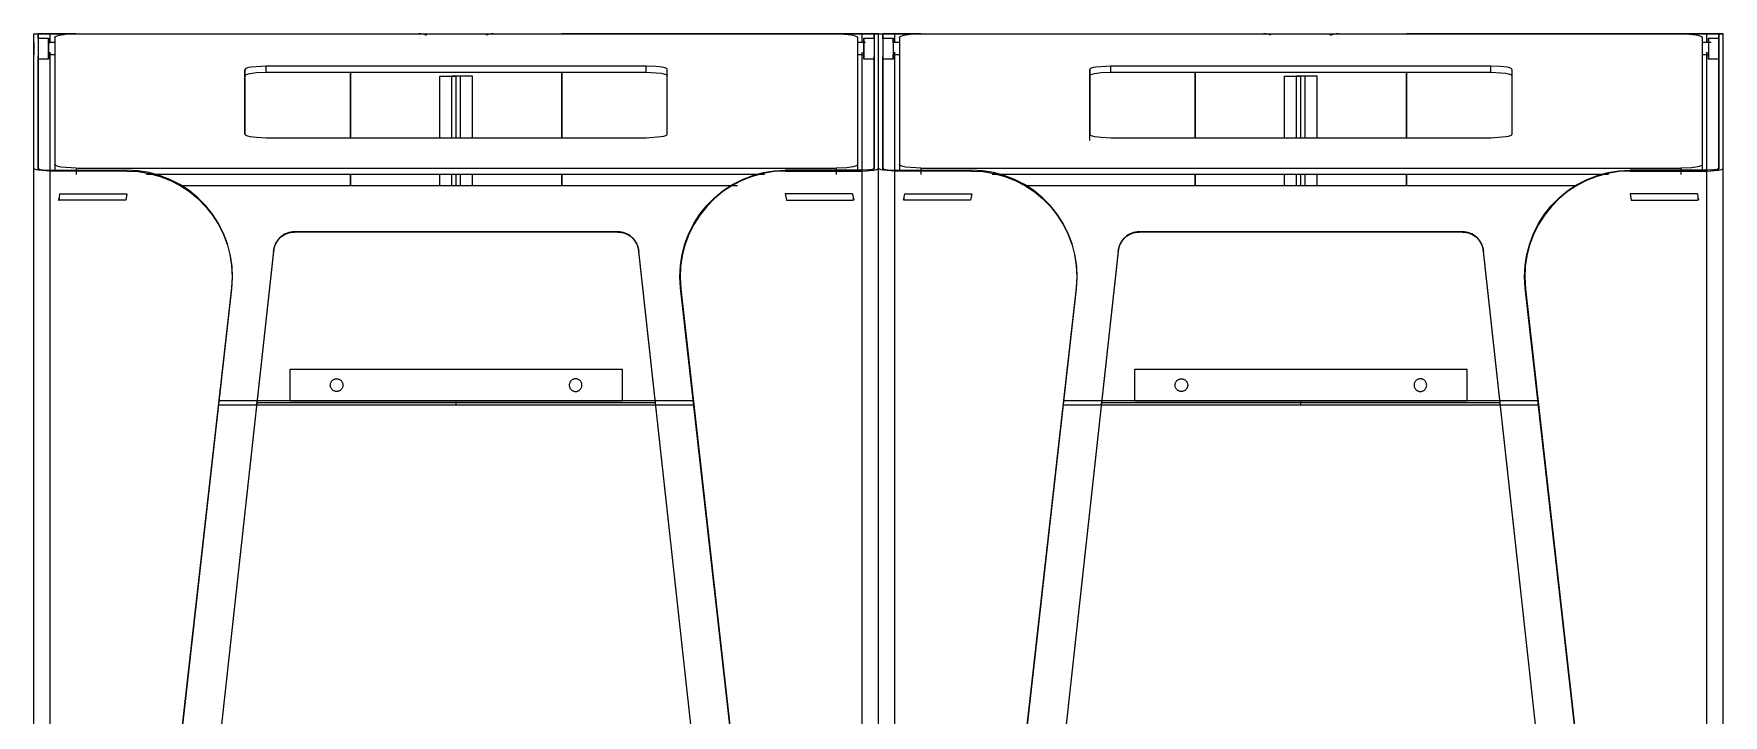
# Model space of a CAD drawing. Header units: millimetres. Extents: x 10366 to 23682, y 24552 to 29690.
# Drawn here: x 12351 to 13151, y 28042 to 28364 of the extents above; entities that cross this region are included whole.
import ezdxf

# ---------------------------------------------------------------- set-up
doc = ezdxf.new("R2010")
doc.units = ezdxf.units.MM
doc.header["$LTSCALE"] = 3
doc.layers.add('DomyÅ›lny', color=7, linetype='Continuous')

msp = doc.modelspace()

# ---------------------------------------------------------------- linework, layer by layer
at = {"layer": 'DomyÅ›lny'}
for p, q in [((12350.88, 28364.19), (12352.88, 28364.19)), ((12350.88, 27590.42), (12350.88, 28364.19)), ((12350.88, 28300.53), (12350.88, 28364.19)), ((12352.88, 28361.86), (12352.88, 28364.19)), ((12352.88, 28364.19), (12352.88, 28300.53)), ((12352.88, 28362.19), (12357.88, 28362.19)), ((12357.75, 28360.19), (12360.88, 28360.19)), ((12358.64, 28364.19), (12500.88, 28364.19)), ((12370.99, 28364.19), (12358.64, 28364.19)), ((12358.64, 28360.19), (12358.64, 28364.19)), ((12358.64, 28364.19), (12500.88, 28364.19)), ((12358.64, 28359.75), (12358.64, 28364.19)), ((12360.88, 28362.49), (12360.88, 28302.23)), ((12370.88, 28364.19), (12730.88, 28364.19)), ((12743.12, 28364.19), (12600.88, 28364.19)), ((12743.12, 28364.19), (12600.88, 28364.19)), ((12730.76, 28364.19), (12743.12, 28364.19)), ((12740.88, 28362.49), (12740.88, 28302.23)), ((12740.88, 28360.19), (12744.77, 28360.19)), ((12743.12, 28360.19), (12743.12, 28364.19)), ((12743.12, 28360.19), (12743.12, 28364.19)), ((12743.88, 28362.19), (12748.88, 28362.19)), ((12748.88, 28364.19), (12750.88, 28364.19)), ((12748.88, 28364.19), (12748.88, 28300.53)), ((12748.88, 28361.86), (12748.88, 28364.19)), ((12750.88, 28300.53), (12750.88, 28364.19)), ((12750.88, 28300.53), (12750.88, 28364.19)), ((12750.88, 28364.19), (12752.88, 28364.19)), ((12752.88, 28364.19), (12752.88, 28300.53)), ((12752.88, 28361.86), (12752.88, 28364.19)), ((12752.88, 28362.19), (12757.88, 28362.19)), ((12757.46, 28360.19), (12760.88, 28360.19)), ((12758.64, 28364.19), (12900.88, 28364.19)), ((12758.64, 28360.19), (12758.64, 28364.19)), ((12770.99, 28364.19), (12758.64, 28364.19)), ((12758.64, 28364.19), (12900.88, 28364.19)), ((12758.64, 28360.19), (12758.64, 28364.19)), ((12760.88, 28362.49), (12760.88, 28302.23)), ((12770.88, 28364.19), (13130.88, 28364.19)), ((13143.12, 28364.19), (13000.88, 28364.19)), ((13143.12, 28364.19), (13000.88, 28364.19)), ((13130.76, 28364.19), (13143.12, 28364.19)), ((13140.88, 28362.49), (13140.88, 28302.23)), ((13140.88, 28360.19), (13145.19, 28360.19)), ((13143.12, 28360.19), (13143.12, 28364.19)), ((13143.12, 28360.19), (13143.12, 28364.19)), ((13143.88, 28362.19), (13148.88, 28362.19)), ((13148.88, 28364.19), (13150.88, 28364.19)), ((13148.88, 28364.19), (13148.88, 28300.53)), ((13148.88, 28361.86), (13148.88, 28364.19)), ((13150.88, 28300.53), (13150.88, 28364.19)), ((13150.88, 27590.42), (13150.88, 28364.19)), ((12352.88, 28299.65), (12352.88, 28353.4)), ((12357.88, 28352.19), (12352.88, 28352.19)), ((12360.88, 28354.19), (12357.88, 28354.19)), ((12358.64, 28299.21), (12358.64, 28355.52)), ((12358.64, 28299.21), (12358.64, 28355.52)), ((12743.88, 28354.19), (12740.88, 28354.19)), ((12743.12, 28299.21), (12743.12, 28355.52)), ((12743.12, 28299.21), (12743.12, 28355.52)), ((12748.88, 28352.19), (12743.88, 28352.19)), ((12748.88, 28299.65), (12748.88, 28353.4)), ((12752.88, 28299.65), (12752.88, 28353.4)), ((12757.88, 28352.19), (12752.88, 28352.19)), ((12760.88, 28354.19), (12757.88, 28354.19)), ((12758.64, 28299.21), (12758.64, 28355.52)), ((12758.64, 28299.21), (12758.64, 28355.52)), ((13143.88, 28354.19), (13140.88, 28354.19)), ((13143.12, 28299.21), (13143.12, 28355.52)), ((13143.12, 28299.21), (13143.12, 28355.52)), ((13148.88, 28352.19), (13143.88, 28352.19)), ((13148.88, 28299.65), (13148.88, 28353.4)), ((12450.88, 28347.24), (12450.88, 28316.68)), ((12450.88, 28344.28), (12450.88, 28347.24)), ((12450.88, 28316.68), (12450.88, 28344.28)), ((12640.88, 28348.93), (12460.88, 28348.93)), ((12460.88, 28345.98), (12460.88, 28348.93)), ((12460.88, 28345.98), (12640.88, 28345.98)), ((12500.88, 28314.98), (12500.88, 28345.98)), ((12500.88, 28345.98), (12500.88, 28314.98)), ((12543.12, 28314.98), (12543.12, 28344.19)), ((12543.12, 28314.98), (12543.12, 28344.19)), ((12550.88, 28344.19), (12548.88, 28344.19)), ((12548.88, 28314.98), (12548.88, 28344.19)), ((12550.88, 28314.98), (12550.88, 28344.19)), ((12552.88, 28344.19), (12550.88, 28344.19)), ((12550.88, 28314.98), (12550.88, 28344.19)), ((12552.88, 28314.98), (12552.88, 28344.19)), ((12558.64, 28314.98), (12558.64, 28344.19)), ((12558.64, 28314.98), (12558.64, 28344.19)), ((12600.88, 28314.98), (12600.88, 28345.98)), ((12600.88, 28345.98), (12600.88, 28314.98)), ((12640.88, 28345.98), (12640.88, 28348.93)), ((12650.88, 28316.68), (12650.88, 28347.24)), ((12650.88, 28344.28), (12650.88, 28347.24)), ((12850.88, 28344.28), (12850.88, 28347.24)), ((12850.88, 28347.24), (12850.88, 28316.68)), ((12850.88, 28313.72), (12850.88, 28344.28)), ((13040.88, 28348.93), (12860.88, 28348.93)), ((12860.88, 28345.98), (12860.88, 28348.93)), ((12860.88, 28345.98), (13040.88, 28345.98)), ((12900.88, 28314.98), (12900.88, 28345.98)), ((12900.88, 28345.98), (12900.88, 28314.98)), ((12943.12, 28314.98), (12943.12, 28344.19)), ((12943.12, 28314.98), (12943.12, 28344.19)), ((12950.88, 28344.19), (12948.88, 28344.19)), ((12948.88, 28314.98), (12948.88, 28344.19)), ((12950.88, 28314.98), (12950.88, 28344.19)), ((12952.88, 28344.19), (12950.88, 28344.19)), ((12950.88, 28314.98), (12950.88, 28344.19)), ((12952.88, 28314.98), (12952.88, 28344.19)), ((12958.64, 28314.98), (12958.64, 28344.19)), ((12958.64, 28314.98), (12958.64, 28344.19)), ((13000.88, 28314.98), (13000.88, 28345.98)), ((13000.88, 28345.98), (13000.88, 28314.98)), ((13040.88, 28345.98), (13040.88, 28348.93)), ((13050.88, 28344.28), (13050.88, 28347.24)), ((13050.88, 28316.68), (13050.88, 28347.24)), ((12460.88, 28314.98), (12640.88, 28314.98)), ((12860.88, 28314.98), (13040.88, 28314.98)), ((12350.88, 27590.42), (12350.88, 28300.53)), ((12358.64, 28299.55), (12395, 28299.55)), ((12358.64, 27590.42), (12358.64, 28299.21)), ((12394.96, 28299.21), (12358.64, 28299.21)), ((12360.88, 28302.23), (12360.88, 28299.28)), ((12370.88, 28300.53), (12730.88, 28300.53)), ((12370.88, 28300.53), (12370.88, 28297.58)), ((12696.84, 28297.58), (12404.28, 28297.58)), ((12500.88, 28292.42), (12500.88, 28297.58)), ((12500.88, 28297.58), (12500.88, 28292.42)), ((12543.12, 28292.42), (12543.12, 28297.58)), ((12543.12, 28292.42), (12543.12, 28297.58)), ((12548.88, 28292.42), (12548.88, 28297.58)), ((12550.88, 28292.42), (12550.88, 28297.58)), ((12550.88, 28292.42), (12550.88, 28297.58)), ((12552.88, 28292.42), (12552.88, 28297.58)), ((12558.64, 28292.42), (12558.64, 28297.58)), ((12558.64, 28292.42), (12558.64, 28297.58)), ((12600.88, 28292.42), (12600.88, 28297.58)), ((12600.88, 28297.58), (12600.88, 28292.42)), ((12743.12, 28299.55), (12706.75, 28299.55)), ((12706.79, 28299.21), (12743.12, 28299.21)), ((12730.88, 28300.53), (12730.88, 28297.58)), ((12740.88, 28302.23), (12740.88, 28299.28)), ((12743.12, 27590.42), (12743.12, 28299.21)), ((12750.88, 27590.42), (12750.88, 28300.53)), ((12750.88, 27590.42), (12750.88, 28300.53)), ((12758.64, 28299.55), (12795, 28299.55)), ((12794.96, 28299.21), (12758.64, 28299.21)), ((12758.64, 27590.42), (12758.64, 28299.21)), ((12760.88, 28302.23), (12760.88, 28299.28)), ((12770.88, 28300.53), (12770.88, 28297.58)), ((12770.88, 28300.53), (13130.88, 28300.53)), ((13096.55, 28297.58), (12804.7, 28297.58)), ((12900.88, 28292.42), (12900.88, 28297.58)), ((12900.88, 28297.58), (12900.88, 28292.42)), ((12943.12, 28292.42), (12943.12, 28297.58)), ((12943.12, 28292.42), (12943.12, 28297.58)), ((12948.88, 28292.42), (12948.88, 28297.58)), ((12950.88, 28292.42), (12950.88, 28297.58)), ((12950.88, 28292.42), (12950.88, 28297.58)), ((12952.88, 28292.42), (12952.88, 28297.58)), ((12958.64, 28292.42), (12958.64, 28297.58)), ((12958.64, 28292.42), (12958.64, 28297.58)), ((13000.88, 28292.42), (13000.88, 28297.58)), ((13000.88, 28297.58), (13000.88, 28292.42)), ((13143.12, 28299.55), (13106.75, 28299.55)), ((13106.79, 28299.21), (13143.12, 28299.21)), ((13130.88, 28300.53), (13130.88, 28297.58)), ((13140.88, 28302.23), (13140.88, 28299.28)), ((13143.12, 27590.42), (13143.12, 28299.21)), ((13150.88, 27590.42), (13150.88, 28300.53)), ((12363.13, 28288.34), (12362.88, 28286.86)), ((12363.13, 28288.34), (12395, 28288.34)), ((12395, 28288.34), (12394.5, 28285.38)), ((12420.07, 28292.42), (12684.15, 28292.42)), ((12420.07, 28292.42), (12684.15, 28292.42)), ((12738.63, 28288.34), (12706.75, 28288.34)), ((12706.75, 28288.34), (12707.26, 28285.38)), ((12738.63, 28288.34), (12738.88, 28286.86)), ((12763.13, 28288.34), (12762.88, 28286.86)), ((12763.13, 28288.34), (12795, 28288.34)), ((12795, 28288.34), (12794.5, 28285.38)), ((12820.07, 28292.42), (13081.68, 28292.42)), ((12820.07, 28292.42), (13081.68, 28292.42)), ((13106.75, 28288.34), (13107.26, 28285.38)), ((13138.63, 28288.34), (13106.75, 28288.34)), ((13138.63, 28288.34), (13138.88, 28286.86)), ((12362.88, 28286.86), (12362.88, 28285.38)), ((12394.5, 28285.38), (12362.88, 28285.38)), ((12707.26, 28285.38), (12738.88, 28285.38)), ((12738.88, 28286.86), (12738.88, 28285.38)), ((12762.88, 28286.86), (12762.88, 28285.38)), ((12794.5, 28285.38), (12762.88, 28285.38)), ((13107.26, 28285.38), (13138.88, 28285.38)), ((13138.88, 28286.86), (13138.88, 28285.38)), ((12627.47, 28270.42), (12474.28, 28270.42)), ((12627.47, 28270.29), (12474.28, 28270.29)), ((13027.47, 28270.42), (12874.28, 28270.42)), ((13027.47, 28270.29), (12874.28, 28270.29)), ((12464.35, 28261.28), (12392.12, 27602.01)), ((12464.35, 28261.15), (12392.12, 27601.87)), ((12709.64, 27602.01), (12637.41, 28261.28)), ((12709.64, 27601.87), (12637.41, 28261.15)), ((12864.35, 28261.28), (12792.12, 27602.01)), ((12864.35, 28261.15), (12792.12, 27601.87)), ((13109.64, 27602.01), (13037.41, 28261.28)), ((13109.64, 27601.87), (13037.41, 28261.15)), ((12371.88, 27599.3), (12444.59, 28243.84)), ((12444.55, 28243.5), (12371.88, 27599.3)), ((12729.88, 27599.3), (12657.16, 28243.84)), ((12657.2, 28243.5), (12729.88, 27599.3)), ((12771.88, 27599.3), (12844.59, 28243.84)), ((12844.55, 28243.5), (12771.88, 27599.3)), ((13129.88, 27599.3), (13057.16, 28243.84)), ((13057.2, 28243.5), (13129.88, 27599.3)), ((12472.26, 28205.39), (12629.5, 28205.39)), ((12472.26, 28190.42), (12472.26, 28205.39)), ((12629.5, 28205.39), (12629.5, 28190.42)), ((12872.26, 28190.42), (12872.26, 28205.39)), ((12872.26, 28205.39), (13029.5, 28205.39)), ((13029.5, 28205.39), (13029.5, 28190.42)), ((12438.34, 28188.42), (12456.36, 28188.42)), ((12550.88, 28190.42), (12438.57, 28190.42)), ((12456.47, 28189.42), (12456.36, 28188.42)), ((12456.36, 28188.42), (12456.47, 28189.42)), ((12456.36, 28188.42), (12550.88, 28188.42)), ((12550.88, 28189.42), (12456.47, 28189.42)), ((12472.26, 28190.42), (12629.5, 28190.42)), ((12663.19, 28190.42), (12550.88, 28190.42)), ((12550.88, 28189.42), (12550.88, 28190.42)), ((12550.88, 28189.42), (12550.88, 28190.42)), ((12645.28, 28189.42), (12550.88, 28189.42)), ((12550.88, 28188.42), (12550.88, 28189.42)), ((12550.88, 28188.42), (12550.88, 28189.42)), ((12550.88, 28188.42), (12645.39, 28188.42)), ((12645.39, 28188.42), (12645.28, 28189.42)), ((12645.39, 28188.42), (12645.28, 28189.42)), ((12645.39, 28188.42), (12663.42, 28188.42)), ((12838.34, 28188.42), (12856.36, 28188.42)), ((12950.88, 28190.42), (12838.57, 28190.42)), ((12856.36, 28188.42), (12856.47, 28189.42)), ((12856.47, 28189.42), (12856.36, 28188.42)), ((12856.36, 28188.42), (12950.88, 28188.42)), ((12950.88, 28189.42), (12856.47, 28189.42)), ((12872.26, 28190.42), (13029.5, 28190.42)), ((13063.19, 28190.42), (12950.88, 28190.42)), ((12950.88, 28189.42), (12950.88, 28190.42)), ((12950.88, 28189.42), (12950.88, 28190.42)), ((13045.28, 28189.42), (12950.88, 28189.42)), ((12950.88, 28188.42), (12950.88, 28189.42)), ((12950.88, 28188.42), (12950.88, 28189.42)), ((12950.88, 28188.42), (13045.39, 28188.42)), ((13045.39, 28188.42), (13045.28, 28189.42)), ((13045.39, 28188.42), (13045.28, 28189.42)), ((13045.39, 28188.42), (13063.42, 28188.42))]:
    msp.add_line(p, q, dxfattribs=at)
for points in [[(12350.88, 28364.19, 0), (12350.88, 28364.19, 0), (12350.88, 28364.19, 0), (12350.88, 28364.19, 0), (12350.88, 28364.19, 0), (12350.88, 28364.19, 0), (12350.88, 28364.19, 0), (12350.88, 28364.19, 0), (12350.88, 28364.19, 0), (12350.88, 28364.19, 0), (12350.88, 28364.19, 0), (12350.89, 28364.19, 0), (12350.94, 28364.19, 0), (12351.45, 28364.19, 0), (12353.84, 28364.19, 0), (12358.64, 28364.19, 0)], [(12350.88, 28364.19, 0), (12350.88, 28364.19, 0), (12350.88, 28364.19, 0), (12350.88, 28364.19, 0), (12350.88, 28364.19, 0), (12350.88, 28364.19, 0), (12350.88, 28364.19, 0), (12350.88, 28364.19, 0), (12350.88, 28364.19, 0), (12350.88, 28364.19, 0), (12350.88, 28364.19, 0), (12350.89, 28364.19, 0), (12350.94, 28364.19, 0), (12351.45, 28364.19, 0), (12353.84, 28364.19, 0), (12358.64, 28364.19, 0)], [(12358.64, 28364.19, 0), (12352.88, 28364.19, 0)], [(12352.88, 28362.19, 0), (12352.88, 28362.19, 0), (12352.88, 28362.19, 0), (12352.88, 28362.19, 0), (12352.88, 28362.19, 0), (12352.88, 28362.19, 0), (12352.88, 28362.19, 0), (12352.88, 28362.19, 0), (12352.88, 28362.19, 0), (12352.88, 28362.19, 0), (12352.88, 28362.19, 0), (12352.88, 28362.19, 0), (12352.88, 28362.18, 0), (12352.88, 28362.15, 0), (12352.88, 28362.04, 0), (12352.88, 28361.57, 0), (12352.88, 28352.19, 0)], [(12357.88, 28357.63, 0), (12357.88, 28361.02, 0), (12357.88, 28361.97, 0), (12357.88, 28362.16, 0), (12357.88, 28362.19, 0), (12357.88, 28362.19, 0), (12357.88, 28362.19, 0), (12357.88, 28362.19, 0), (12357.88, 28362.19, 0), (12357.88, 28362.19, 0), (12357.88, 28362.19, 0), (12357.88, 28362.19, 0), (12357.88, 28362.19, 0), (12357.88, 28362.19, 0), (12357.88, 28362.19, 0), (12357.88, 28362.19, 0), (12357.88, 28362.19, 0), (12357.88, 28362.19, 0), (12357.88, 28362.19, 0), (12357.88, 28362.19, 0), (12357.88, 28362.19, 0), (12357.88, 28362.19, 0), (12357.88, 28362.19, 0), (12357.88, 28362.18, 0), (12357.88, 28362.15, 0), (12357.88, 28362.05, 0), (12357.88, 28361.59, 0), (12357.88, 28353.06, 0), (12357.88, 28352.2, 0), (12357.88, 28352.19, 0), (12357.88, 28352.19, 0), (12357.88, 28352.19, 0), (12357.88, 28352.19, 0), (12357.88, 28352.19, 0), (12357.88, 28352.19, 0), (12357.88, 28352.19, 0), (12357.88, 28352.19, 0), (12357.88, 28352.19, 0), (12357.88, 28352.19, 0), (12357.88, 28352.19, 0), (12357.88, 28352.19, 0), (12357.88, 28352.19, 0), (12357.88, 28352.19, 0), (12357.88, 28352.19, 0), (12357.88, 28352.19, 0), (12357.88, 28352.19, 0), (12357.88, 28352.2, 0), (12357.88, 28352.22, 0), (12357.88, 28352.33, 0), (12357.88, 28352.78, 0), (12357.88, 28357.19, 0)], [(12357.88, 28360.19, 0), (12357.88, 28360.19, 0), (12357.88, 28360.19, 0), (12357.88, 28360.19, 0), (12357.88, 28360.19, 0), (12357.88, 28360.19, 0), (12357.88, 28360.19, 0), (12357.88, 28360.19, 0), (12357.88, 28360.19, 0), (12357.88, 28360.19, 0), (12357.88, 28360.19, 0), (12357.88, 28360.18, 0), (12357.88, 28360.17, 0), (12357.88, 28360.1, 0), (12357.88, 28359.82, 0), (12357.88, 28354.19, 0)], [(12360.88, 28362.49, 0), (12360.88, 28362.53, 0), (12360.89, 28362.58, 0), (12360.91, 28362.62, 0), (12360.93, 28362.66, 0), (12360.96, 28362.71, 0), (12361, 28362.75, 0), (12361.08, 28362.83, 0), (12361.2, 28362.91, 0), (12361.5, 28363.08, 0), (12361.88, 28363.23, 0), (12362.92, 28363.52, 0), (12365.82, 28363.95, 0), (12370.88, 28364.19, 0)], [(12730.88, 28364.19, 0), (12734.83, 28364.05, 0), (12738.09, 28363.67, 0), (12739.3, 28363.41, 0), (12740.19, 28363.11, 0), (12740.49, 28362.96, 0), (12740.61, 28362.88, 0), (12740.71, 28362.8, 0), (12740.79, 28362.72, 0), (12740.82, 28362.68, 0), (12740.84, 28362.65, 0), (12740.86, 28362.61, 0), (12740.87, 28362.57, 0), (12740.88, 28362.53, 0), (12740.88, 28362.49, 0)], [(12750.88, 28364.19, 0), (12750.88, 28364.19, 0), (12750.88, 28364.19, 0), (12750.88, 28364.19, 0), (12750.88, 28364.19, 0), (12750.88, 28364.19, 0), (12750.88, 28364.19, 0), (12750.88, 28364.19, 0), (12750.88, 28364.19, 0), (12750.88, 28364.19, 0), (12750.88, 28364.19, 0), (12750.86, 28364.19, 0), (12750.82, 28364.19, 0), (12750.3, 28364.19, 0), (12747.92, 28364.19, 0), (12743.12, 28364.19, 0)], [(12743.12, 28364.19, 0), (12748.88, 28364.19, 0)], [(12750.88, 28364.19, 0), (12750.88, 28364.19, 0), (12750.88, 28364.19, 0), (12750.88, 28364.19, 0), (12750.88, 28364.19, 0), (12750.88, 28364.19, 0), (12750.88, 28364.19, 0), (12750.88, 28364.19, 0), (12750.88, 28364.19, 0), (12750.88, 28364.19, 0), (12750.88, 28364.19, 0), (12750.86, 28364.19, 0), (12750.82, 28364.19, 0), (12750.3, 28364.19, 0), (12747.92, 28364.19, 0), (12743.12, 28364.19, 0)], [(12743.88, 28360.19, 0), (12743.88, 28360.19, 0), (12743.88, 28360.19, 0), (12743.88, 28360.19, 0), (12743.88, 28360.19, 0), (12743.88, 28360.19, 0), (12743.88, 28360.19, 0), (12743.88, 28360.19, 0), (12743.88, 28360.19, 0), (12743.88, 28360.19, 0), (12743.88, 28360.19, 0), (12743.88, 28360.18, 0), (12743.88, 28360.17, 0), (12743.88, 28360.1, 0), (12743.88, 28359.82, 0), (12743.88, 28354.19, 0)], [(12750.88, 28364.19, 0), (12750.88, 28364.19, 0), (12750.88, 28364.19, 0), (12750.88, 28364.19, 0), (12750.88, 28364.19, 0), (12750.88, 28364.19, 0), (12750.88, 28364.19, 0), (12750.88, 28364.19, 0), (12750.88, 28364.19, 0), (12750.88, 28364.19, 0), (12750.88, 28364.19, 0), (12750.89, 28364.19, 0), (12750.94, 28364.19, 0), (12751.45, 28364.19, 0), (12753.84, 28364.19, 0), (12758.64, 28364.19, 0)], [(12750.88, 28364.19, 0), (12750.88, 28364.19, 0), (12750.88, 28364.19, 0), (12750.88, 28364.19, 0), (12750.88, 28364.19, 0), (12750.88, 28364.19, 0), (12750.88, 28364.19, 0), (12750.88, 28364.19, 0), (12750.88, 28364.19, 0), (12750.88, 28364.19, 0), (12750.88, 28364.19, 0), (12750.89, 28364.19, 0), (12750.94, 28364.19, 0), (12751.45, 28364.19, 0), (12753.84, 28364.19, 0), (12758.64, 28364.19, 0)], [(12758.64, 28364.19, 0), (12752.88, 28364.19, 0)], [(12757.88, 28360.19, 0), (12757.88, 28361.99, 0), (12757.88, 28362.14, 0), (12757.88, 28362.18, 0), (12757.88, 28362.19, 0), (12757.88, 28362.19, 0), (12757.88, 28362.19, 0), (12757.88, 28362.19, 0), (12757.88, 28362.19, 0), (12757.88, 28362.19, 0), (12757.88, 28362.19, 0), (12757.88, 28362.19, 0), (12757.88, 28362.19, 0), (12757.88, 28362.19, 0), (12757.88, 28362.19, 0), (12757.88, 28362.19, 0), (12757.88, 28362.19, 0), (12757.88, 28362.19, 0), (12757.88, 28362.18, 0), (12757.88, 28362.17, 0), (12757.88, 28362.1, 0), (12757.88, 28361.81, 0), (12757.88, 28358.81, 0), (12757.88, 28354.99, 0), (12757.88, 28352.37, 0), (12757.88, 28352.23, 0), (12757.88, 28352.19, 0), (12757.88, 28352.19, 0), (12757.88, 28352.19, 0), (12757.88, 28352.19, 0), (12757.88, 28352.19, 0), (12757.88, 28352.19, 0), (12757.88, 28352.19, 0), (12757.88, 28352.19, 0), (12757.88, 28352.19, 0), (12757.88, 28352.19, 0), (12757.88, 28352.19, 0), (12757.88, 28352.19, 0), (12757.88, 28352.19, 0), (12757.88, 28352.19, 0), (12757.88, 28352.19, 0), (12757.88, 28352.21, 0), (12757.88, 28352.28, 0), (12757.88, 28352.57, 0), (12757.88, 28354.19, 0)], [(12757.88, 28360.19, 0), (12757.88, 28360.19, 0), (12757.88, 28360.19, 0), (12757.88, 28360.19, 0), (12757.88, 28360.19, 0), (12757.88, 28360.19, 0), (12757.88, 28360.19, 0), (12757.88, 28360.19, 0), (12757.88, 28360.19, 0), (12757.88, 28360.19, 0), (12757.88, 28360.19, 0), (12757.88, 28360.18, 0), (12757.88, 28360.17, 0), (12757.88, 28360.1, 0), (12757.88, 28359.82, 0), (12757.88, 28354.19, 0)], [(12760.88, 28362.49, 0), (12760.88, 28362.53, 0), (12760.89, 28362.58, 0), (12760.91, 28362.62, 0), (12760.93, 28362.66, 0), (12760.96, 28362.71, 0), (12761, 28362.75, 0), (12761.08, 28362.83, 0), (12761.2, 28362.91, 0), (12761.5, 28363.08, 0), (12761.88, 28363.23, 0), (12762.92, 28363.52, 0), (12765.82, 28363.95, 0), (12770.88, 28364.19, 0)], [(13130.88, 28364.19, 0), (13134.83, 28364.05, 0), (13138.09, 28363.67, 0), (13139.3, 28363.41, 0), (13140.19, 28363.11, 0), (13140.49, 28362.96, 0), (13140.61, 28362.88, 0), (13140.71, 28362.8, 0), (13140.79, 28362.72, 0), (13140.82, 28362.68, 0), (13140.84, 28362.65, 0), (13140.86, 28362.61, 0), (13140.87, 28362.57, 0), (13140.88, 28362.53, 0), (13140.88, 28362.49, 0)], [(13150.88, 28364.19, 0), (13150.88, 28364.19, 0), (13150.88, 28364.19, 0), (13150.88, 28364.19, 0), (13150.88, 28364.19, 0), (13150.88, 28364.19, 0), (13150.88, 28364.19, 0), (13150.88, 28364.19, 0), (13150.88, 28364.19, 0), (13150.88, 28364.19, 0), (13150.88, 28364.19, 0), (13150.86, 28364.19, 0), (13150.82, 28364.19, 0), (13150.3, 28364.19, 0), (13147.92, 28364.19, 0), (13143.12, 28364.19, 0)], [(13143.12, 28364.19, 0), (13148.88, 28364.19, 0)], [(13150.88, 28364.19, 0), (13150.88, 28364.19, 0), (13150.88, 28364.19, 0), (13150.88, 28364.19, 0), (13150.88, 28364.19, 0), (13150.88, 28364.19, 0), (13150.88, 28364.19, 0), (13150.88, 28364.19, 0), (13150.88, 28364.19, 0), (13150.88, 28364.19, 0), (13150.88, 28364.19, 0), (13150.86, 28364.19, 0), (13150.82, 28364.19, 0), (13150.3, 28364.19, 0), (13147.92, 28364.19, 0), (13143.12, 28364.19, 0)], [(13143.88, 28360.19, 0), (13143.88, 28362.04, 0), (13143.88, 28362.17, 0), (13143.88, 28362.19, 0), (13143.88, 28362.19, 0), (13143.88, 28362.19, 0), (13143.88, 28362.19, 0), (13143.88, 28362.19, 0), (13143.88, 28362.19, 0), (13143.88, 28362.19, 0), (13143.88, 28362.19, 0), (13143.88, 28362.19, 0), (13143.88, 28362.19, 0), (13143.88, 28362.19, 0), (13143.88, 28362.19, 0), (13143.88, 28362.19, 0), (13143.88, 28362.19, 0), (13143.88, 28362.19, 0), (13143.88, 28362.19, 0), (13143.88, 28362.18, 0), (13143.88, 28362.16, 0), (13143.88, 28362.09, 0), (13143.88, 28361.76, 0), (13143.88, 28358.47, 0), (13143.88, 28354.45, 0), (13143.88, 28352.22, 0), (13143.88, 28352.19, 0), (13143.88, 28352.19, 0), (13143.88, 28352.19, 0), (13143.88, 28352.19, 0), (13143.88, 28352.19, 0), (13143.88, 28352.19, 0), (13143.88, 28352.19, 0), (13143.88, 28352.19, 0), (13143.88, 28352.19, 0), (13143.88, 28352.19, 0), (13143.88, 28352.19, 0), (13143.88, 28352.19, 0), (13143.88, 28352.19, 0), (13143.88, 28352.19, 0), (13143.88, 28352.19, 0), (13143.88, 28352.19, 0), (13143.88, 28352.19, 0), (13143.88, 28352.19, 0), (13143.88, 28352.21, 0), (13143.88, 28352.29, 0), (13143.88, 28352.62, 0), (13143.88, 28355.52, 0)], [(13143.88, 28360.19, 0), (13143.88, 28360.19, 0), (13143.88, 28360.19, 0), (13143.88, 28360.19, 0), (13143.88, 28360.19, 0), (13143.88, 28360.19, 0), (13143.88, 28360.19, 0), (13143.88, 28360.19, 0), (13143.88, 28360.19, 0), (13143.88, 28360.19, 0), (13143.88, 28360.19, 0), (13143.88, 28360.18, 0), (13143.88, 28360.17, 0), (13143.88, 28360.1, 0), (13143.88, 28359.82, 0), (13143.88, 28354.19, 0)], [(13148.88, 28357.63, 0), (13148.88, 28361.02, 0), (13148.88, 28361.97, 0), (13148.88, 28362.16, 0), (13148.88, 28362.19, 0), (13148.88, 28362.19, 0), (13148.88, 28362.19, 0), (13148.88, 28362.19, 0), (13148.88, 28362.19, 0), (13148.88, 28362.19, 0), (13148.88, 28362.19, 0), (13148.88, 28362.19, 0), (13148.88, 28362.19, 0), (13148.88, 28362.19, 0), (13148.88, 28362.19, 0), (13148.88, 28362.19, 0), (13148.88, 28362.19, 0), (13148.88, 28362.19, 0), (13148.88, 28362.19, 0), (13148.88, 28362.19, 0), (13148.88, 28362.19, 0), (13148.88, 28362.19, 0), (13148.88, 28362.19, 0), (13148.88, 28362.18, 0), (13148.88, 28362.15, 0), (13148.88, 28362.05, 0), (13148.88, 28361.59, 0), (13148.88, 28353.06, 0), (13148.88, 28352.2, 0), (13148.88, 28352.19, 0), (13148.88, 28352.19, 0), (13148.88, 28352.19, 0), (13148.88, 28352.19, 0), (13148.88, 28352.19, 0), (13148.88, 28352.19, 0), (13148.88, 28352.19, 0), (13148.88, 28352.19, 0), (13148.88, 28352.19, 0), (13148.88, 28352.19, 0), (13148.88, 28352.19, 0), (13148.88, 28352.19, 0), (13148.88, 28352.19, 0), (13148.88, 28352.19, 0), (13148.88, 28352.19, 0), (13148.88, 28352.19, 0), (13148.88, 28352.19, 0), (13148.88, 28352.2, 0), (13148.88, 28352.22, 0), (13148.88, 28352.33, 0), (13148.88, 28352.78, 0), (13148.88, 28357.19, 0)], [(13148.88, 28360.19, 0), (13148.88, 28360.19, 0), (13148.88, 28360.19, 0), (13148.88, 28360.19, 0), (13148.88, 28360.19, 0), (13148.88, 28360.19, 0), (13148.88, 28360.19, 0), (13148.88, 28360.19, 0), (13148.88, 28360.19, 0), (13148.88, 28360.19, 0), (13148.88, 28360.19, 0), (13148.88, 28360.18, 0), (13148.88, 28360.17, 0), (13148.88, 28360.1, 0), (13148.88, 28359.82, 0), (13148.88, 28354.19, 0)], [(12460.88, 28348.93, 0), (12453.81, 28348.44, 0), (12452.51, 28348.16, 0), (12451.58, 28347.86, 0), (12451.26, 28347.7, 0), (12451.14, 28347.62, 0), (12451.05, 28347.54, 0), (12450.97, 28347.47, 0), (12450.94, 28347.43, 0), (12450.92, 28347.39, 0), (12450.9, 28347.35, 0), (12450.89, 28347.31, 0), (12450.88, 28347.27, 0), (12450.88, 28347.24, 0)], [(12450.88, 28344.28, 0), (12450.88, 28344.32, 0), (12450.89, 28344.35, 0), (12450.9, 28344.39, 0), (12450.92, 28344.43, 0), (12450.94, 28344.47, 0), (12450.97, 28344.51, 0), (12451.05, 28344.59, 0), (12451.14, 28344.67, 0), (12451.26, 28344.75, 0), (12451.58, 28344.9, 0), (12452, 28345.06, 0), (12453.11, 28345.35, 0), (12456.29, 28345.79, 0), (12460.88, 28345.98, 0)], [(12543.12, 28344.19, 0), (12548.88, 28344.19, 0)], [(12543.12, 28344.19, 0), (12550.88, 28344.19, 0)], [(12543.12, 28344.19, 0), (12550.88, 28344.19, 0)], [(12558.64, 28344.19, 0), (12550.88, 28344.19, 0)], [(12558.64, 28344.19, 0), (12550.88, 28344.19, 0)], [(12558.64, 28344.19, 0), (12552.88, 28344.19, 0)], [(12650.88, 28347.24, 0), (12650.88, 28347.27, 0), (12650.87, 28347.31, 0), (12650.86, 28347.35, 0), (12650.84, 28347.39, 0), (12650.81, 28347.43, 0), (12650.79, 28347.47, 0), (12650.71, 28347.54, 0), (12650.61, 28347.62, 0), (12650.49, 28347.7, 0), (12650.18, 28347.86, 0), (12649.76, 28348.02, 0), (12648.64, 28348.31, 0), (12645.47, 28348.74, 0), (12640.88, 28348.93, 0)], [(12640.88, 28345.98, 0), (12647.95, 28345.48, 0), (12649.25, 28345.21, 0), (12650.18, 28344.9, 0), (12650.49, 28344.75, 0), (12650.61, 28344.67, 0), (12650.71, 28344.59, 0), (12650.79, 28344.51, 0), (12650.81, 28344.47, 0), (12650.84, 28344.43, 0), (12650.86, 28344.39, 0), (12650.87, 28344.35, 0), (12650.88, 28344.32, 0), (12650.88, 28344.28, 0)], [(12860.88, 28348.93, 0), (12853.81, 28348.44, 0), (12852.51, 28348.16, 0), (12851.58, 28347.86, 0), (12851.26, 28347.7, 0), (12851.14, 28347.62, 0), (12851.05, 28347.54, 0), (12850.97, 28347.47, 0), (12850.94, 28347.43, 0), (12850.92, 28347.39, 0), (12850.9, 28347.35, 0), (12850.89, 28347.31, 0), (12850.88, 28347.27, 0), (12850.88, 28347.24, 0)], [(12850.88, 28344.28, 0), (12850.88, 28344.32, 0), (12850.89, 28344.35, 0), (12850.9, 28344.39, 0), (12850.92, 28344.43, 0), (12850.94, 28344.47, 0), (12850.97, 28344.51, 0), (12851.05, 28344.59, 0), (12851.14, 28344.67, 0), (12851.26, 28344.75, 0), (12851.58, 28344.9, 0), (12852, 28345.06, 0), (12853.11, 28345.35, 0), (12856.29, 28345.79, 0), (12860.88, 28345.98, 0)], [(12943.12, 28344.19, 0), (12950.88, 28344.19, 0)], [(12943.12, 28344.19, 0), (12948.88, 28344.19, 0)], [(12943.12, 28344.19, 0), (12950.88, 28344.19, 0)], [(12958.64, 28344.19, 0), (12950.88, 28344.19, 0)], [(12958.64, 28344.19, 0), (12950.88, 28344.19, 0)], [(12958.64, 28344.19, 0), (12952.88, 28344.19, 0)], [(13050.88, 28347.24, 0), (13050.88, 28347.27, 0), (13050.87, 28347.31, 0), (13050.86, 28347.35, 0), (13050.84, 28347.39, 0), (13050.81, 28347.43, 0), (13050.79, 28347.47, 0), (13050.71, 28347.54, 0), (13050.61, 28347.62, 0), (13050.49, 28347.7, 0), (13050.18, 28347.86, 0), (13049.76, 28348.02, 0), (13048.64, 28348.31, 0), (13045.47, 28348.74, 0), (13040.88, 28348.93, 0)], [(13040.88, 28345.98, 0), (13047.95, 28345.48, 0), (13049.25, 28345.21, 0), (13050.18, 28344.9, 0), (13050.49, 28344.75, 0), (13050.61, 28344.67, 0), (13050.71, 28344.59, 0), (13050.79, 28344.51, 0), (13050.81, 28344.47, 0), (13050.84, 28344.43, 0), (13050.86, 28344.39, 0), (13050.87, 28344.35, 0), (13050.88, 28344.32, 0), (13050.88, 28344.28, 0)], [(12450.88, 28316.68, 0), (12450.88, 28316.64, 0), (12450.89, 28316.6, 0), (12450.9, 28316.56, 0), (12450.92, 28316.52, 0), (12450.94, 28316.49, 0), (12450.97, 28316.45, 0), (12451.05, 28316.37, 0), (12451.14, 28316.29, 0), (12451.26, 28316.21, 0), (12451.58, 28316.05, 0), (12452, 28315.9, 0), (12453.11, 28315.61, 0), (12456.29, 28315.17, 0), (12460.88, 28314.98, 0)], [(12640.88, 28314.98, 0), (12647.95, 28315.48, 0), (12649.25, 28315.75, 0), (12650.18, 28316.05, 0), (12650.49, 28316.21, 0), (12650.61, 28316.29, 0), (12650.71, 28316.37, 0), (12650.79, 28316.45, 0), (12650.81, 28316.49, 0), (12650.84, 28316.52, 0), (12650.86, 28316.56, 0), (12650.87, 28316.6, 0), (12650.88, 28316.64, 0), (12650.88, 28316.68, 0)], [(12850.88, 28316.68, 0), (12850.88, 28316.64, 0), (12850.89, 28316.6, 0), (12850.9, 28316.56, 0), (12850.92, 28316.52, 0), (12850.94, 28316.49, 0), (12850.97, 28316.45, 0), (12851.05, 28316.37, 0), (12851.14, 28316.29, 0), (12851.26, 28316.21, 0), (12851.58, 28316.05, 0), (12852, 28315.9, 0), (12853.11, 28315.61, 0), (12856.29, 28315.17, 0), (12860.88, 28314.98, 0)], [(13040.88, 28314.98, 0), (13047.95, 28315.48, 0), (13049.25, 28315.75, 0), (13050.18, 28316.05, 0), (13050.49, 28316.21, 0), (13050.61, 28316.29, 0), (13050.71, 28316.37, 0), (13050.79, 28316.45, 0), (13050.81, 28316.49, 0), (13050.84, 28316.52, 0), (13050.86, 28316.56, 0), (13050.87, 28316.6, 0), (13050.88, 28316.64, 0), (13050.88, 28316.68, 0)], [(12358.64, 28299.21, 0), (12353.08, 28299.61, 0), (12352.13, 28299.81, 0), (12351.44, 28300.04, 0), (12351.2, 28300.16, 0), (12351.1, 28300.22, 0), (12351.02, 28300.28, 0), (12350.96, 28300.34, 0), (12350.94, 28300.37, 0), (12350.92, 28300.41, 0), (12350.9, 28300.44, 0), (12350.89, 28300.47, 0), (12350.88, 28300.5, 0), (12350.88, 28300.53, 0)], [(12352.88, 28300.53, 0), (12352.88, 28300.51, 0), (12352.89, 28300.49, 0), (12352.9, 28300.46, 0), (12352.91, 28300.44, 0), (12352.93, 28300.41, 0), (12352.97, 28300.36, 0), (12353.03, 28300.31, 0), (12353.1, 28300.26, 0), (12353.29, 28300.17, 0), (12353.82, 28300, 0), (12355.39, 28299.72, 0), (12358.64, 28299.55, 0)], [(12370.88, 28300.53, 0), (12363.68, 28301.05, 0), (12362.47, 28301.31, 0), (12361.58, 28301.61, 0), (12361.27, 28301.76, 0), (12361.15, 28301.84, 0), (12361.05, 28301.92, 0), (12360.97, 28302, 0), (12360.94, 28302.04, 0), (12360.92, 28302.07, 0), (12360.9, 28302.11, 0), (12360.89, 28302.15, 0), (12360.88, 28302.19, 0), (12360.88, 28302.23, 0)], [(12394.96, 28299.21, 0), (12400.3, 28298.92, 0), (12405.55, 28298.08, 0), (12410.67, 28296.67, 0), (12415.57, 28294.75, 0), (12420.23, 28292.33, 0), (12424.57, 28289.46, 0), (12428.6, 28286.15, 0), (12432.25, 28282.44, 0), (12435.54, 28278.31, 0), (12438.39, 28273.83, 0), (12440.74, 28269.09, 0), (12442.58, 28264.16, 0), (12443.88, 28259.09, 0), (12444.64, 28253.93, 0), (12444.87, 28248.73, 0), (12444.55, 28243.5, 0)], [(12444.59, 28243.84, 0), (12444.91, 28249.16, 0), (12444.66, 28254.46, 0), (12443.86, 28259.7, 0), (12442.53, 28264.78, 0), (12440.67, 28269.68, 0), (12438.34, 28274.34, 0), (12435.53, 28278.72, 0), (12432.28, 28282.79, 0), (12428.57, 28286.55, 0), (12424.46, 28289.91, 0), (12420.03, 28292.81, 0), (12415.34, 28295.22, 0), (12410.44, 28297.1, 0), (12405.4, 28298.46, 0), (12400.25, 28299.28, 0), (12395, 28299.55, 0)], [(12657.16, 28243.84, 0), (12656.85, 28249.16, 0), (12657.09, 28254.46, 0), (12657.89, 28259.7, 0), (12659.23, 28264.78, 0), (12661.08, 28269.68, 0), (12663.42, 28274.34, 0), (12666.23, 28278.72, 0), (12669.47, 28282.79, 0), (12673.19, 28286.55, 0), (12677.3, 28289.91, 0), (12681.73, 28292.81, 0), (12686.42, 28295.22, 0), (12691.31, 28297.1, 0), (12696.36, 28298.46, 0), (12701.51, 28299.28, 0), (12706.75, 28299.55, 0)], [(12706.79, 28299.21, 0), (12701.45, 28298.92, 0), (12696.21, 28298.08, 0), (12691.09, 28296.67, 0), (12686.19, 28294.75, 0), (12681.53, 28292.33, 0), (12677.18, 28289.46, 0), (12673.16, 28286.15, 0), (12669.51, 28282.44, 0), (12666.21, 28278.31, 0), (12663.37, 28273.83, 0), (12661.01, 28269.09, 0), (12659.18, 28264.16, 0), (12657.88, 28259.09, 0), (12657.11, 28253.93, 0), (12656.89, 28248.73, 0), (12657.2, 28243.5, 0)], [(12740.88, 28302.23, 0), (12740.87, 28302.19, 0), (12740.86, 28302.15, 0), (12740.85, 28302.1, 0), (12740.82, 28302.06, 0), (12740.79, 28302.02, 0), (12740.76, 28301.97, 0), (12740.67, 28301.89, 0), (12740.56, 28301.81, 0), (12740.25, 28301.64, 0), (12739.86, 28301.49, 0), (12738.81, 28301.2, 0), (12735.87, 28300.76, 0), (12730.88, 28300.53, 0)], [(12748.88, 28300.53, 0), (12748.88, 28300.51, 0), (12748.87, 28300.49, 0), (12748.86, 28300.46, 0), (12748.85, 28300.44, 0), (12748.83, 28300.41, 0), (12748.78, 28300.36, 0), (12748.73, 28300.31, 0), (12748.65, 28300.26, 0), (12748.47, 28300.17, 0), (12747.94, 28300, 0), (12746.37, 28299.72, 0), (12743.12, 28299.55, 0)], [(12743.12, 28299.21, 0), (12748.68, 28299.61, 0), (12749.62, 28299.81, 0), (12750.31, 28300.04, 0), (12750.56, 28300.16, 0), (12750.66, 28300.22, 0), (12750.74, 28300.28, 0), (12750.8, 28300.34, 0), (12750.82, 28300.37, 0), (12750.84, 28300.41, 0), (12750.86, 28300.44, 0), (12750.87, 28300.47, 0), (12750.88, 28300.5, 0), (12750.88, 28300.53, 0)], [(12758.64, 28299.21, 0), (12753.08, 28299.61, 0), (12752.13, 28299.81, 0), (12751.44, 28300.04, 0), (12751.2, 28300.16, 0), (12751.1, 28300.22, 0), (12751.02, 28300.28, 0), (12750.96, 28300.34, 0), (12750.94, 28300.37, 0), (12750.92, 28300.41, 0), (12750.9, 28300.44, 0), (12750.89, 28300.47, 0), (12750.88, 28300.5, 0), (12750.88, 28300.53, 0)], [(12752.88, 28300.53, 0), (12752.88, 28300.51, 0), (12752.89, 28300.49, 0), (12752.9, 28300.46, 0), (12752.91, 28300.44, 0), (12752.93, 28300.41, 0), (12752.97, 28300.36, 0), (12753.03, 28300.31, 0), (12753.1, 28300.26, 0), (12753.29, 28300.17, 0), (12753.82, 28300, 0), (12755.39, 28299.72, 0), (12758.64, 28299.55, 0)], [(12770.88, 28300.53, 0), (12763.68, 28301.05, 0), (12762.47, 28301.31, 0), (12761.58, 28301.61, 0), (12761.27, 28301.76, 0), (12761.15, 28301.84, 0), (12761.05, 28301.92, 0), (12760.97, 28302, 0), (12760.94, 28302.04, 0), (12760.92, 28302.07, 0), (12760.9, 28302.11, 0), (12760.89, 28302.15, 0), (12760.88, 28302.19, 0), (12760.88, 28302.23, 0)], [(12794.96, 28299.21, 0), (12800.3, 28298.92, 0), (12805.55, 28298.08, 0), (12810.67, 28296.67, 0), (12815.57, 28294.75, 0), (12820.23, 28292.33, 0), (12824.57, 28289.46, 0), (12828.6, 28286.15, 0), (12832.25, 28282.44, 0), (12835.54, 28278.31, 0), (12838.39, 28273.83, 0), (12840.74, 28269.09, 0), (12842.58, 28264.16, 0), (12843.88, 28259.09, 0), (12844.64, 28253.93, 0), (12844.87, 28248.73, 0), (12844.55, 28243.5, 0)], [(12844.59, 28243.84, 0), (12844.91, 28249.16, 0), (12844.66, 28254.46, 0), (12843.86, 28259.7, 0), (12842.53, 28264.78, 0), (12840.67, 28269.68, 0), (12838.34, 28274.34, 0), (12835.53, 28278.72, 0), (12832.28, 28282.79, 0), (12828.57, 28286.55, 0), (12824.46, 28289.91, 0), (12820.03, 28292.81, 0), (12815.34, 28295.22, 0), (12810.44, 28297.1, 0), (12805.4, 28298.46, 0), (12800.25, 28299.28, 0), (12795, 28299.55, 0)], [(13057.16, 28243.84, 0), (13056.85, 28249.16, 0), (13057.09, 28254.46, 0), (13057.89, 28259.7, 0), (13059.23, 28264.78, 0), (13061.08, 28269.68, 0), (13063.42, 28274.34, 0), (13066.23, 28278.72, 0), (13069.47, 28282.79, 0), (13073.19, 28286.55, 0), (13077.3, 28289.91, 0), (13081.73, 28292.81, 0), (13086.42, 28295.22, 0), (13091.31, 28297.1, 0), (13096.36, 28298.46, 0), (13101.51, 28299.28, 0), (13106.75, 28299.55, 0)], [(13106.79, 28299.21, 0), (13101.45, 28298.92, 0), (13096.21, 28298.08, 0), (13091.09, 28296.67, 0), (13086.19, 28294.75, 0), (13081.53, 28292.33, 0), (13077.18, 28289.46, 0), (13073.16, 28286.15, 0), (13069.51, 28282.44, 0), (13066.21, 28278.31, 0), (13063.37, 28273.83, 0), (13061.01, 28269.09, 0), (13059.18, 28264.16, 0), (13057.88, 28259.09, 0), (13057.11, 28253.93, 0), (13056.89, 28248.73, 0), (13057.2, 28243.5, 0)], [(13140.88, 28302.23, 0), (13140.87, 28302.19, 0), (13140.86, 28302.15, 0), (13140.85, 28302.1, 0), (13140.82, 28302.06, 0), (13140.79, 28302.02, 0), (13140.76, 28301.97, 0), (13140.67, 28301.89, 0), (13140.56, 28301.81, 0), (13140.25, 28301.64, 0), (13139.86, 28301.49, 0), (13138.81, 28301.2, 0), (13135.87, 28300.76, 0), (13130.88, 28300.53, 0)], [(13148.88, 28300.53, 0), (13148.88, 28300.51, 0), (13148.87, 28300.49, 0), (13148.86, 28300.46, 0), (13148.85, 28300.44, 0), (13148.83, 28300.41, 0), (13148.78, 28300.36, 0), (13148.73, 28300.31, 0), (13148.65, 28300.26, 0), (13148.47, 28300.17, 0), (13147.94, 28300, 0), (13146.37, 28299.72, 0), (13143.12, 28299.55, 0)], [(13143.12, 28299.21, 0), (13148.68, 28299.61, 0), (13149.62, 28299.81, 0), (13150.31, 28300.04, 0), (13150.56, 28300.16, 0), (13150.66, 28300.22, 0), (13150.74, 28300.28, 0), (13150.8, 28300.34, 0), (13150.82, 28300.37, 0), (13150.84, 28300.41, 0), (13150.86, 28300.44, 0), (13150.87, 28300.47, 0), (13150.88, 28300.5, 0), (13150.88, 28300.53, 0)], [(12362.88, 28286.86, 0), (12362.62, 28285.38, 0)], [(12362.62, 28285.38, 0), (12362.88, 28285.38, 0)], [(12738.88, 28286.86, 0), (12739.13, 28285.38, 0)], [(12762.88, 28286.86, 0), (12762.62, 28285.38, 0)], [(13138.88, 28286.86, 0), (13139.13, 28285.38, 0)], [(12474.28, 28270.42, 0), (12473.44, 28270.39, 0), (12472.58, 28270.27, 0), (12471.7, 28270.07, 0), (12470.83, 28269.79, 0), (12469.98, 28269.42, 0), (12469.15, 28268.96, 0), (12468.36, 28268.42, 0), (12467.62, 28267.8, 0), (12466.94, 28267.12, 0), (12466.33, 28266.37, 0), (12465.8, 28265.57, 0), (12465.34, 28264.74, 0), (12464.97, 28263.88, 0), (12464.68, 28263.01, 0), (12464.35, 28261.28, 0)], [(12464.35, 28261.15, 0), (12464.68, 28262.88, 0), (12464.97, 28263.75, 0), (12465.34, 28264.6, 0), (12465.8, 28265.44, 0), (12466.33, 28266.23, 0), (12466.94, 28266.98, 0), (12467.62, 28267.67, 0), (12468.36, 28268.29, 0), (12469.15, 28268.83, 0), (12469.98, 28269.29, 0), (12470.83, 28269.66, 0), (12471.7, 28269.94, 0), (12472.58, 28270.14, 0), (12473.44, 28270.25, 0), (12474.28, 28270.29, 0)], [(12637.41, 28261.28, 0), (12637.07, 28263.01, 0), (12636.79, 28263.88, 0), (12636.41, 28264.74, 0), (12635.96, 28265.57, 0), (12635.43, 28266.37, 0), (12634.82, 28267.12, 0), (12634.14, 28267.8, 0), (12633.4, 28268.42, 0), (12632.61, 28268.96, 0), (12631.78, 28269.42, 0), (12630.92, 28269.79, 0), (12630.05, 28270.07, 0), (12629.18, 28270.27, 0), (12628.32, 28270.39, 0), (12627.47, 28270.42, 0)], [(12627.47, 28270.29, 0), (12628.32, 28270.25, 0), (12629.18, 28270.14, 0), (12630.05, 28269.94, 0), (12630.92, 28269.66, 0), (12631.78, 28269.29, 0), (12632.61, 28268.83, 0), (12633.4, 28268.29, 0), (12634.14, 28267.67, 0), (12634.82, 28266.98, 0), (12635.43, 28266.23, 0), (12635.96, 28265.44, 0), (12636.41, 28264.6, 0), (12636.79, 28263.75, 0), (12637.07, 28262.88, 0), (12637.41, 28261.15, 0)], [(12874.28, 28270.42, 0), (12873.44, 28270.39, 0), (12872.58, 28270.27, 0), (12871.7, 28270.07, 0), (12870.83, 28269.79, 0), (12869.98, 28269.42, 0), (12869.15, 28268.96, 0), (12868.36, 28268.42, 0), (12867.62, 28267.8, 0), (12866.94, 28267.12, 0), (12866.33, 28266.37, 0), (12865.8, 28265.57, 0), (12865.34, 28264.74, 0), (12864.97, 28263.88, 0), (12864.68, 28263.01, 0), (12864.35, 28261.28, 0)], [(12864.35, 28261.15, 0), (12864.68, 28262.88, 0), (12864.97, 28263.75, 0), (12865.34, 28264.6, 0), (12865.8, 28265.44, 0), (12866.33, 28266.23, 0), (12866.94, 28266.98, 0), (12867.62, 28267.67, 0), (12868.36, 28268.29, 0), (12869.15, 28268.83, 0), (12869.98, 28269.29, 0), (12870.83, 28269.66, 0), (12871.7, 28269.94, 0), (12872.58, 28270.14, 0), (12873.44, 28270.25, 0), (12874.28, 28270.29, 0)], [(13037.41, 28261.28, 0), (13037.07, 28263.01, 0), (13036.79, 28263.88, 0), (13036.41, 28264.74, 0), (13035.96, 28265.57, 0), (13035.43, 28266.37, 0), (13034.82, 28267.12, 0), (13034.14, 28267.8, 0), (13033.4, 28268.42, 0), (13032.61, 28268.96, 0), (13031.78, 28269.42, 0), (13030.92, 28269.79, 0), (13030.05, 28270.07, 0), (13029.18, 28270.27, 0), (13028.32, 28270.39, 0), (13027.47, 28270.42, 0)], [(13027.47, 28270.29, 0), (13028.32, 28270.25, 0), (13029.18, 28270.14, 0), (13030.05, 28269.94, 0), (13030.92, 28269.66, 0), (13031.78, 28269.29, 0), (13032.61, 28268.83, 0), (13033.4, 28268.29, 0), (13034.14, 28267.67, 0), (13034.82, 28266.98, 0), (13035.43, 28266.23, 0), (13035.96, 28265.44, 0), (13036.41, 28264.6, 0), (13036.79, 28263.75, 0), (13037.07, 28262.88, 0), (13037.41, 28261.15, 0)]]:
    msp.add_polyline3d(points, dxfattribs=at)
for points in [[(12350.88, 28357.19, 0), (12350.88, 28360.19, 0), (12350.88, 28357.19, 0), (12350.88, 28354.19, 0), (12350.88, 28354.19, 0), (12350.88, 28354.19, 0), (12350.88, 28354.19, 0), (12350.88, 28354.19, 0), (12350.88, 28354.19, 0), (12350.88, 28354.19, 0), (12350.88, 28354.19, 0), (12350.88, 28354.19, 0), (12350.88, 28354.19, 0), (12350.88, 28354.19, 0), (12350.88, 28354.19, 0), (12350.88, 28354.21, 0), (12350.88, 28354.27, 0), (12350.88, 28354.56, 0)], [(12743.88, 28357.19, 0), (12743.88, 28362.19, 0), (12743.88, 28357.19, 0), (12743.88, 28352.19, 0)], [(12491.3, 28197.83, 0), (12491.31, 28198.1, 0), (12491.35, 28198.37, 0), (12491.41, 28198.65, 0), (12491.51, 28198.93, 0), (12491.63, 28199.2, 0), (12491.79, 28199.47, 0), (12491.97, 28199.72, 0), (12492.18, 28199.95, 0), (12492.41, 28200.15, 0), (12492.66, 28200.34, 0), (12492.92, 28200.49, 0), (12493.19, 28200.61, 0), (12493.47, 28200.71, 0), (12493.75, 28200.77, 0), (12494.03, 28200.81, 0), (12494.3, 28200.82, 0), (12494.57, 28200.81, 0), (12494.84, 28200.77, 0), (12495.12, 28200.71, 0), (12495.4, 28200.61, 0), (12495.68, 28200.49, 0), (12495.94, 28200.34, 0), (12496.19, 28200.15, 0), (12496.42, 28199.95, 0), (12496.63, 28199.72, 0), (12496.81, 28199.47, 0), (12496.96, 28199.2, 0), (12497.09, 28198.93, 0), (12497.18, 28198.65, 0), (12497.25, 28198.37, 0), (12497.29, 28198.1, 0), (12497.3, 28197.83, 0), (12497.29, 28197.56, 0), (12497.25, 28197.28, 0), (12497.18, 28197.01, 0), (12497.09, 28196.73, 0), (12496.96, 28196.45, 0), (12496.81, 28196.19, 0), (12496.63, 28195.94, 0), (12496.42, 28195.71, 0), (12496.19, 28195.51, 0), (12495.94, 28195.32, 0), (12495.68, 28195.17, 0), (12495.4, 28195.05, 0), (12495.12, 28194.95, 0), (12494.84, 28194.89, 0), (12494.57, 28194.85, 0), (12494.3, 28194.84, 0), (12494.03, 28194.85, 0), (12493.75, 28194.89, 0), (12493.47, 28194.95, 0), (12493.19, 28195.05, 0), (12492.92, 28195.17, 0), (12492.66, 28195.32, 0), (12492.41, 28195.51, 0), (12492.18, 28195.71, 0), (12491.97, 28195.94, 0), (12491.79, 28196.19, 0), (12491.63, 28196.45, 0), (12491.51, 28196.73, 0), (12491.41, 28197.01, 0), (12491.35, 28197.28, 0), (12491.31, 28197.56, 0)], [(12610.46, 28197.83, 0), (12610.45, 28198.1, 0), (12610.41, 28198.37, 0), (12610.34, 28198.65, 0), (12610.25, 28198.93, 0), (12610.12, 28199.2, 0), (12609.97, 28199.47, 0), (12609.79, 28199.72, 0), (12609.58, 28199.95, 0), (12609.35, 28200.15, 0), (12609.1, 28200.34, 0), (12608.84, 28200.49, 0), (12608.56, 28200.61, 0), (12608.28, 28200.71, 0), (12608.01, 28200.77, 0), (12607.73, 28200.81, 0), (12607.46, 28200.82, 0), (12607.19, 28200.81, 0), (12606.91, 28200.77, 0), (12606.63, 28200.71, 0), (12606.36, 28200.61, 0), (12606.08, 28200.49, 0), (12605.82, 28200.34, 0), (12605.57, 28200.15, 0), (12605.34, 28199.95, 0), (12605.13, 28199.72, 0), (12604.95, 28199.47, 0), (12604.79, 28199.2, 0), (12604.67, 28198.93, 0), (12604.58, 28198.65, 0), (12604.51, 28198.37, 0), (12604.47, 28198.1, 0), (12604.46, 28197.83, 0), (12604.47, 28197.56, 0), (12604.51, 28197.28, 0), (12604.58, 28197.01, 0), (12604.67, 28196.73, 0), (12604.79, 28196.45, 0), (12604.95, 28196.19, 0), (12605.13, 28195.94, 0), (12605.34, 28195.71, 0), (12605.57, 28195.51, 0), (12605.82, 28195.32, 0), (12606.08, 28195.17, 0), (12606.36, 28195.05, 0), (12606.63, 28194.95, 0), (12606.91, 28194.89, 0), (12607.19, 28194.85, 0), (12607.46, 28194.84, 0), (12607.73, 28194.85, 0), (12608.01, 28194.89, 0), (12608.28, 28194.95, 0), (12608.56, 28195.05, 0), (12608.84, 28195.17, 0), (12609.1, 28195.32, 0), (12609.35, 28195.51, 0), (12609.58, 28195.71, 0), (12609.79, 28195.94, 0), (12609.97, 28196.19, 0), (12610.12, 28196.45, 0), (12610.25, 28196.73, 0), (12610.34, 28197.01, 0), (12610.41, 28197.28, 0), (12610.45, 28197.56, 0)], [(12891.3, 28197.83, 0), (12891.31, 28198.1, 0), (12891.35, 28198.37, 0), (12891.41, 28198.65, 0), (12891.51, 28198.93, 0), (12891.63, 28199.2, 0), (12891.79, 28199.47, 0), (12891.97, 28199.72, 0), (12892.18, 28199.95, 0), (12892.41, 28200.15, 0), (12892.66, 28200.34, 0), (12892.92, 28200.49, 0), (12893.19, 28200.61, 0), (12893.47, 28200.71, 0), (12893.75, 28200.77, 0), (12894.03, 28200.81, 0), (12894.3, 28200.82, 0), (12894.57, 28200.81, 0), (12894.84, 28200.77, 0), (12895.12, 28200.71, 0), (12895.4, 28200.61, 0), (12895.68, 28200.49, 0), (12895.94, 28200.34, 0), (12896.19, 28200.15, 0), (12896.42, 28199.95, 0), (12896.63, 28199.72, 0), (12896.81, 28199.47, 0), (12896.96, 28199.2, 0), (12897.09, 28198.93, 0), (12897.18, 28198.65, 0), (12897.25, 28198.37, 0), (12897.29, 28198.1, 0), (12897.3, 28197.83, 0), (12897.29, 28197.56, 0), (12897.25, 28197.28, 0), (12897.18, 28197.01, 0), (12897.09, 28196.73, 0), (12896.96, 28196.45, 0), (12896.81, 28196.19, 0), (12896.63, 28195.94, 0), (12896.42, 28195.71, 0), (12896.19, 28195.51, 0), (12895.94, 28195.32, 0), (12895.68, 28195.17, 0), (12895.4, 28195.05, 0), (12895.12, 28194.95, 0), (12894.84, 28194.89, 0), (12894.57, 28194.85, 0), (12894.3, 28194.84, 0), (12894.03, 28194.85, 0), (12893.75, 28194.89, 0), (12893.47, 28194.95, 0), (12893.19, 28195.05, 0), (12892.92, 28195.17, 0), (12892.66, 28195.32, 0), (12892.41, 28195.51, 0), (12892.18, 28195.71, 0), (12891.97, 28195.94, 0), (12891.79, 28196.19, 0), (12891.63, 28196.45, 0), (12891.51, 28196.73, 0), (12891.41, 28197.01, 0), (12891.35, 28197.28, 0), (12891.31, 28197.56, 0)], [(13010.46, 28197.83, 0), (13010.45, 28198.1, 0), (13010.41, 28198.37, 0), (13010.34, 28198.65, 0), (13010.25, 28198.93, 0), (13010.12, 28199.2, 0), (13009.97, 28199.47, 0), (13009.79, 28199.72, 0), (13009.58, 28199.95, 0), (13009.35, 28200.15, 0), (13009.1, 28200.34, 0), (13008.84, 28200.49, 0), (13008.56, 28200.61, 0), (13008.28, 28200.71, 0), (13008.01, 28200.77, 0), (13007.73, 28200.81, 0), (13007.46, 28200.82, 0), (13007.19, 28200.81, 0), (13006.91, 28200.77, 0), (13006.63, 28200.71, 0), (13006.36, 28200.61, 0), (13006.08, 28200.49, 0), (13005.82, 28200.34, 0), (13005.57, 28200.15, 0), (13005.34, 28199.95, 0), (13005.13, 28199.72, 0), (13004.95, 28199.47, 0), (13004.79, 28199.2, 0), (13004.67, 28198.93, 0), (13004.58, 28198.65, 0), (13004.51, 28198.37, 0), (13004.47, 28198.1, 0), (13004.46, 28197.83, 0), (13004.47, 28197.56, 0), (13004.51, 28197.28, 0), (13004.58, 28197.01, 0), (13004.67, 28196.73, 0), (13004.79, 28196.45, 0), (13004.95, 28196.19, 0), (13005.13, 28195.94, 0), (13005.34, 28195.71, 0), (13005.57, 28195.51, 0), (13005.82, 28195.32, 0), (13006.08, 28195.17, 0), (13006.36, 28195.05, 0), (13006.63, 28194.95, 0), (13006.91, 28194.89, 0), (13007.19, 28194.85, 0), (13007.46, 28194.84, 0), (13007.73, 28194.85, 0), (13008.01, 28194.89, 0), (13008.28, 28194.95, 0), (13008.56, 28195.05, 0), (13008.84, 28195.17, 0), (13009.1, 28195.32, 0), (13009.35, 28195.51, 0), (13009.58, 28195.71, 0), (13009.79, 28195.94, 0), (13009.97, 28196.19, 0), (13010.12, 28196.45, 0), (13010.25, 28196.73, 0), (13010.34, 28197.01, 0), (13010.41, 28197.28, 0), (13010.45, 28197.56, 0)]]:
    msp.add_polyline3d(points, close=True, dxfattribs=at)
for centre, start, end in [((12533.12, 28354.19), 73.01884, 90), ((12533.12, 28354.19), 67.87236, 90), ((12533.12, 28354.19), 67.87236, 90), ((12568.64, 28354.19), 90, 111.79177), ((12568.64, 28354.19), 90, 106.63271), ((12568.64, 28354.19), 90, 106.63271), ((12933.12, 28354.19), 69.44322, 90), ((12933.12, 28354.19), 74.58011, 90), ((12933.12, 28354.19), 69.44322, 90), ((12968.64, 28354.19), 90, 113.33517), ((12968.64, 28354.19), 90, 108.17304), ((12968.64, 28354.19), 90, 108.17304)]:
    msp.add_arc(centre, 10, start, end, dxfattribs=at)

doc.saveas('drawing.dxf')
